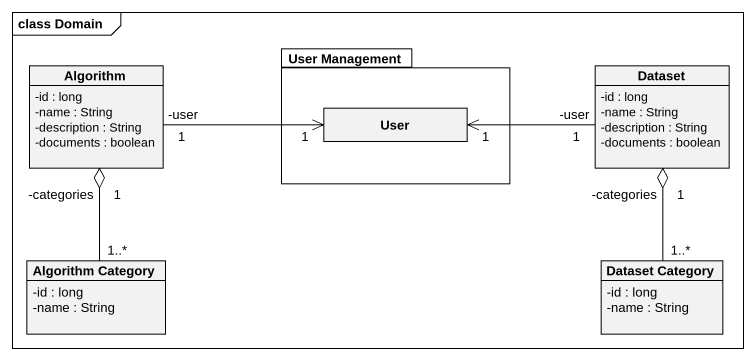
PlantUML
@startuml
mainframe class Domain
hide circle
hide empty members
skinparam classAttributeIconSize 0
class Algorithm {
  -id : long
  -name : String
  -description : String
  -documents : boolean
}
package "User Management" as User_Management {
  class User
}
class Dataset {
  -id : long
  -name : String
  -description : String
  -documents : boolean
}
class "Algorithm Category" as Algorithm_Category {
  -id : long
  -name : String
}
class "Dataset Category" as Dataset_Category {
  -id : long
  -name : String
}
Algorithm "-user\n1" -right-> "1" User
Algorithm "1\n-categories" o-- "1..*" Algorithm_Category
Dataset "1\n-user" -left-> "1" User
Dataset "1\n-categories" o-- "1..*" Dataset_Category
@enduml
